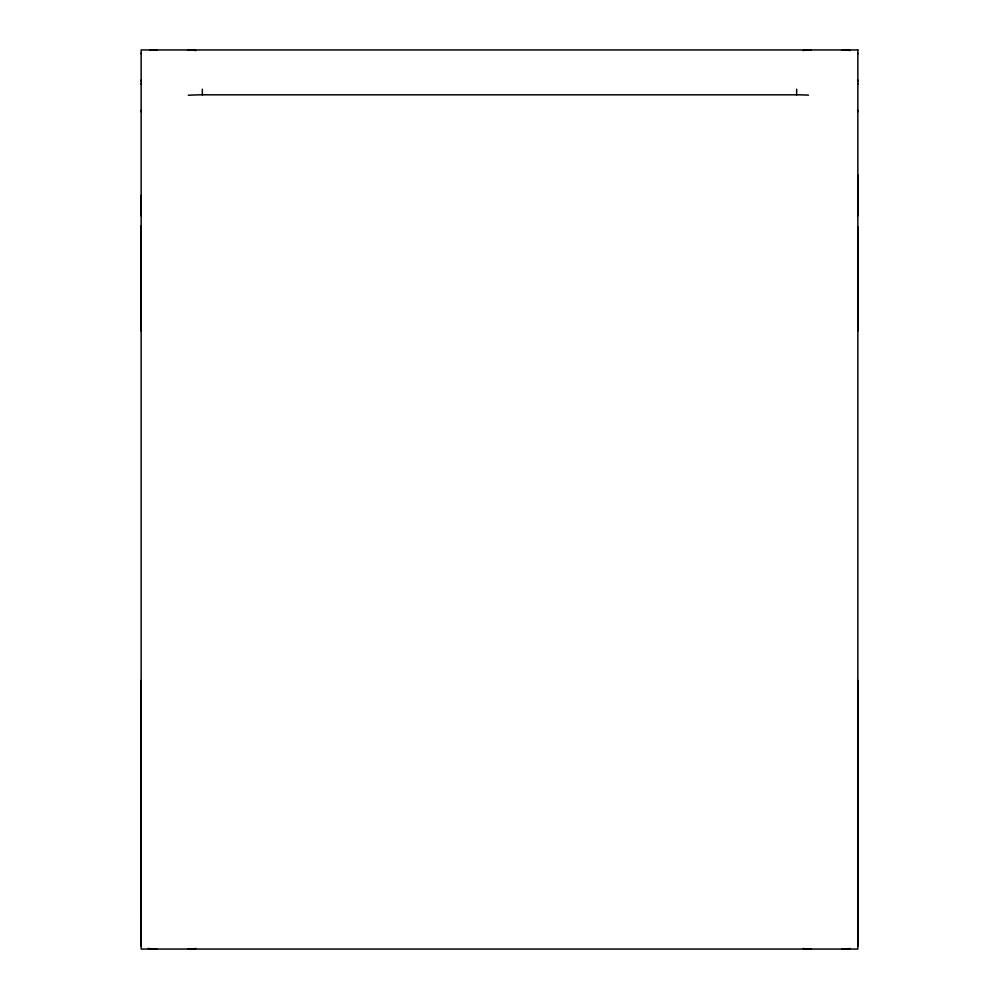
<?xml version="1.0" encoding="UTF-8"?>
<svg xmlns="http://www.w3.org/2000/svg" width="999" height="999" viewBox="0 0 999 999"><rect width="100%" height="100%" fill="white"/><g stroke="black" fill="none" stroke-linecap="round" stroke-linejoin="round"><path stroke-width="1.5" d="M141.146 680.531L141.146 945.516A15.734 3.534 0 0 0 141.408 946.153M141.146 330.919L141.146 225.936M141.146 215.659L141.146 195.342M857.854 680.531L857.854 945.516A15.734 3.534 0 0 1 857.679 946.028M857.854 330.919L857.854 227.023M857.854 215.659L857.854 174.987M188.336 95.267A61.176 16.858 0 0 1 202.335 94.818L796.665 94.818A61.176 16.858 0 0 1 808.491 95.142M796.665 89.148L796.665 94.818M202.335 89.148L202.335 94.818M141.146 111.688A61.176 16.858 0 0 1 141.396 110.165M141.146 81.431A61.176 16.858 0 0 1 141.396 79.92M857.567 110.052A61.176 16.858 0 0 1 857.854 111.688M857.567 79.808A61.176 16.858 0 0 1 857.854 81.431M141.408 915.496A15.734 3.534 0 0 1 141.146 914.847M156.88 949.05A15.734 3.534 0 0 1 148.277 948.476M195.904 948.513A15.734 3.534 0 0 1 187.612 949.05M811.388 949.05A15.734 3.534 0 0 1 803.096 948.513M850.224 948.538A15.734 3.534 0 0 1 842.12 949.05M857.854 914.847A15.734 3.534 0 0 1 857.679 915.359M141.146 53.771A15.734 3.809 0 0 1 141.408 53.072M149.663 50.375A15.734 3.809 0 0 1 156.88 49.95M141.146 84.291A15.734 3.809 0 0 1 141.408 83.591M187.612 49.95A15.734 3.809 0 0 1 195.904 50.524M803.096 50.524A15.734 3.809 0 0 1 811.388 49.95M842.12 49.95A15.734 3.809 0 0 1 850.224 50.499M857.679 53.209A15.734 3.809 0 0 1 857.854 53.759M857.679 83.741A15.734 3.809 0 0 1 857.854 84.291M857.854 49.95L141.146 49.95L141.146 949.05L857.854 949.05L857.854 49.95"/></g></svg>
